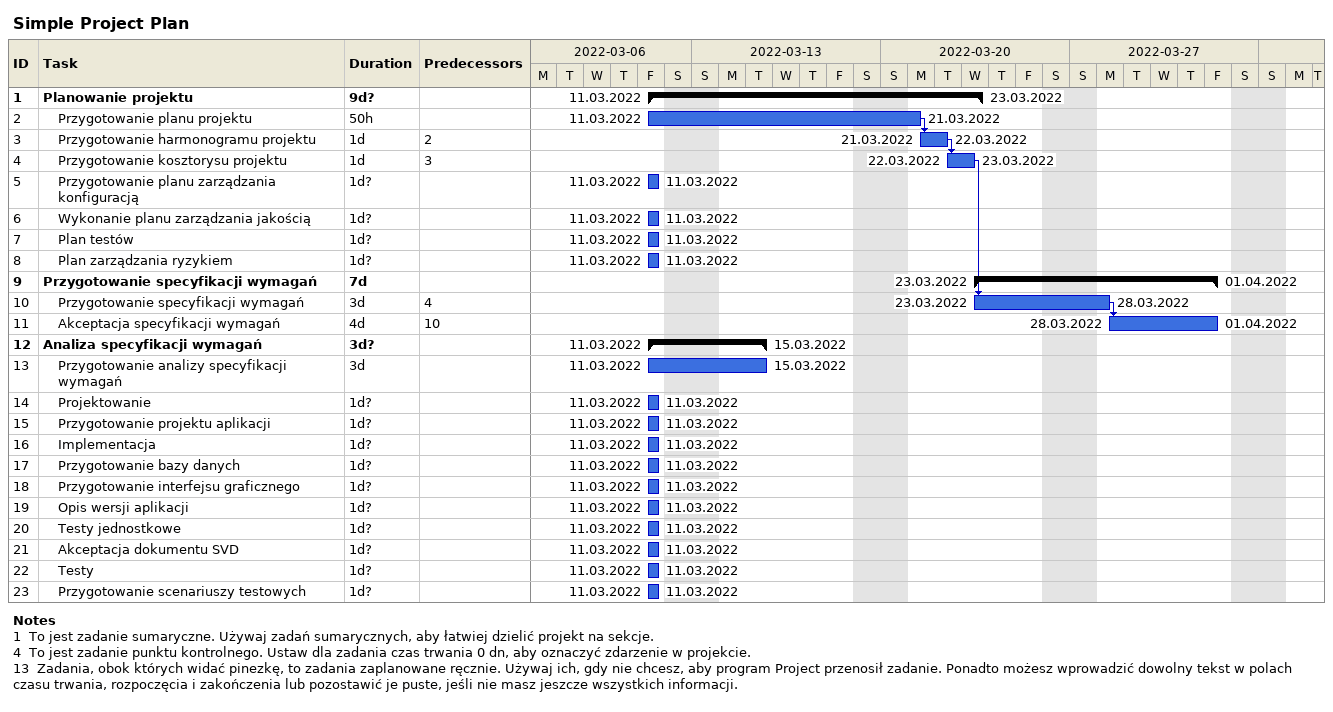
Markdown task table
Simple Project Plan

| ID | Level | Task | Duration | Start | Finish | Predecessors |
|---|---|---|---|---|---|---|
| 1 | 1 | **Planowanie projektu** | 9d? | 2022-03-11 | 2022-03-23 |  |
| 2 | 2 | Przygotowanie planu projektu | 50h | 2022-03-11 | 2022-03-21 |  |
| 3 | 2 | Przygotowanie harmonogramu projektu | 1d | 2022-03-21 | 2022-03-22 | 2 |
| 4 | 2 | Przygotowanie kosztorysu projektu | 1d | 2022-03-22 | 2022-03-23 | 3 |
| 5 | 2 | Przygotowanie planu zarządzania konfiguracją | 1d? | 2022-03-11 | 2022-03-11 |  |
| 6 | 2 | Wykonanie planu zarządzania jakością | 1d? | 2022-03-11 | 2022-03-11 |  |
| 7 | 2 | Plan testów | 1d? | 2022-03-11 | 2022-03-11 |  |
| 8 | 2 | Plan zarządzania ryzykiem | 1d? | 2022-03-11 | 2022-03-11 |  |
| 9 | 1 | **Przygotowanie specyfikacji wymagań** | 7d | 2022-03-23 | 2022-04-01 |  |
| 10 | 2 | Przygotowanie specyfikacji wymagań | 3d | 2022-03-23 | 2022-03-28 | 4 |
| 11 | 2 | Akceptacja specyfikacji wymagań | 4d | 2022-03-28 | 2022-04-01 | 10 |
| 12 | 1 | **Analiza specyfikacji wymagań** | 3d? | 2022-03-11 | 2022-03-15 |  |
| 13 | 2 | Przygotowanie analizy specyfikacji wymagań | 3d | 2022-03-11 | 2022-03-15 |  |
| 14 | 2 | Projektowanie | 1d? | 2022-03-11 | 2022-03-11 |  |
| 15 | 2 | Przygotowanie projektu aplikacji | 1d? | 2022-03-11 | 2022-03-11 |  |
| 16 | 2 | Implementacja | 1d? | 2022-03-11 | 2022-03-11 |  |
| 17 | 2 | Przygotowanie bazy danych | 1d? | 2022-03-11 | 2022-03-11 |  |
| 18 | 2 | Przygotowanie interfejsu graficznego | 1d? | 2022-03-11 | 2022-03-11 |  |
| 19 | 2 | Opis wersji aplikacji | 1d? | 2022-03-11 | 2022-03-11 |  |
| 20 | 2 | Testy jednostkowe | 1d? | 2022-03-11 | 2022-03-11 |  |
| 21 | 2 | Akceptacja dokumentu SVD | 1d? | 2022-03-11 | 2022-03-11 |  |
| 22 | 2 | Testy | 1d? | 2022-03-11 | 2022-03-11 |  |
| 23 | 2 | Przygotowanie scenariuszy testowych | 1d? | 2022-03-11 | 2022-03-11 |  |

Notes
- 1: To jest zadanie sumaryczne. Używaj zadań sumarycznych, aby łatwiej dzielić projekt na sekcje.
- 4: To jest zadanie punktu kontrolnego. Ustaw dla zadania czas trwania 0 dn, aby oznaczyć zdarzenie w projekcie.
- 13: Zadania, obok których widać pinezkę, to zadania zaplanowane ręcznie. Używaj ich, gdy nie chcesz, aby program Project przenosił zadanie. Ponadto możesz wprowadzić dowolny tekst w polach czasu trwania, rozpoczęcia i zakończenia lub pozostawić je puste, jeśli nie masz jeszcze wszystkich informacji.
